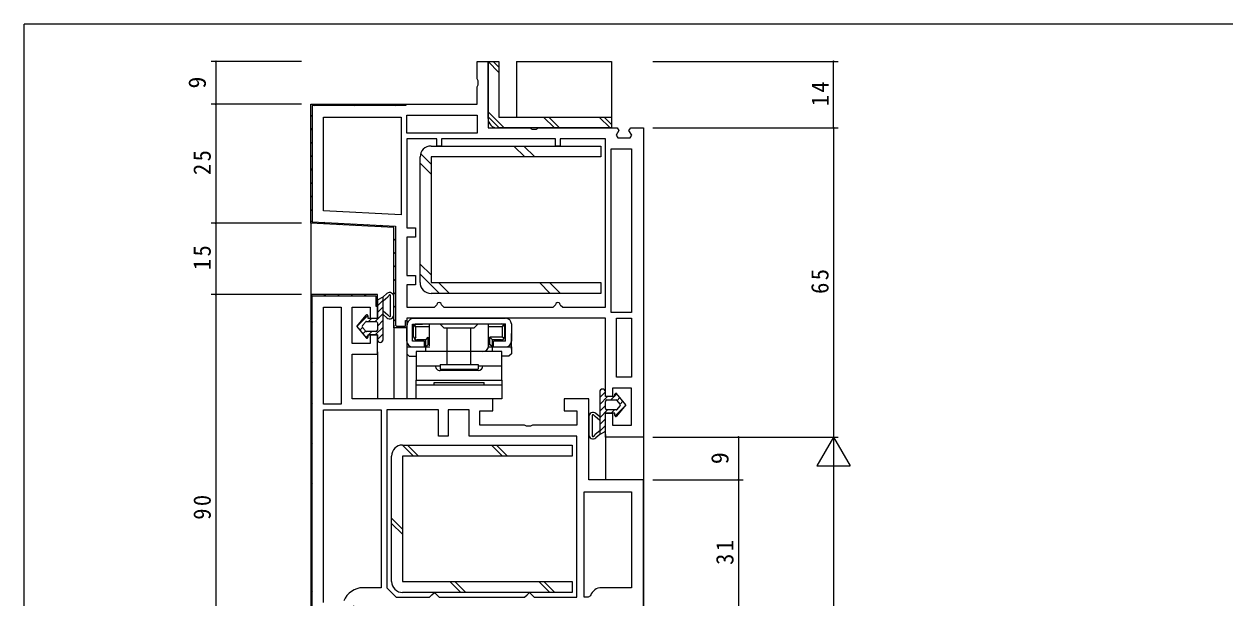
# Model space of a CAD drawing. Units: millimetres on the paper. Extents: x -420 to 373, y -297 to 267.
# Drawn here: x -417.7 to -165, y 143.7 to 264.4 of the extents above; entities that cross this region are included whole.
import ezdxf
from ezdxf.enums import TextEntityAlignment as Align

# ---------------------------------------------------------------- set-up
doc = ezdxf.new("R2010")
doc.units = ezdxf.units.MM
for name, color, linetype, lineweight in [('0-1_YKK_ZWAK', 7, 'Continuous', 9), ('0-3_YKK_12', 2, 'Continuous', 9), ('0-4_YKK_D', 6, 'Continuous', 9), ('0-6_YKK_13', 4, 'Continuous', 9), ('0-7_YKK_11', 7, 'Continuous', 9)]:
    doc.layers.add(name, color=color, linetype=linetype, lineweight=lineweight)
doc.styles.add('ＭＳ ゴシック', font='')
doc.styles.get('ＭＳ ゴシック').set_extended_font_data('MS Gothic')

msp = doc.modelspace()

# ---------------------------------------------------------------- linework, layer by layer
at = {"layer": '0-1_YKK_ZWAK'}
for p in [(-417.7, -260.6), (352.3, 264.4)]:
    msp.add_line(p, (-417.7, 264.4), dxfattribs=at)
at = {"layer": '0-3_YKK_12'}
for p, q in [((-357.343, 223.013), (-357.343, 3.644)), ((-339.843, 201.039), (-339.843, 185.539)), ((-337.143, 201.039), (-337.143, 185.539)), ((-343.343, 195.439), (-343.343, 185.539)), ((-295.343, 178.039), (-295.343, 168.539)), ((-287.343, 178.039), (-287.343, 3.644))]:
    msp.add_line(p, q, dxfattribs=at)
at = {"layer": '0-4_YKK_D'}
for p, q in [((-359.337, 256.539), (-378.343, 256.539)), ((-377.343, 256.539), (-377.343, 247.539)), ((-285.343, 256.539), (-246.343, 256.539)), ((-247.343, 242.539), (-247.343, 256.539)), ((-359.337, 247.539), (-378.343, 247.539)), ((-359.337, 247.539), (-378.343, 247.539)), ((-377.343, 247.539), (-377.343, 222.539)), ((-285.343, 242.539), (-246.343, 242.539)), ((-285.343, 242.539), (-246.343, 242.539)), ((-247.343, 242.539), (-247.343, 177.539)), ((-359.337, 222.539), (-378.343, 222.539)), ((-359.337, 222.539), (-378.343, 222.539)), ((-377.343, 222.539), (-377.343, 207.539)), ((-359.337, 207.539), (-378.343, 207.539)), ((-359.337, 207.539), (-378.343, 207.539)), ((-377.343, 207.539), (-377.343, 117.539)), ((-285.343, 177.539), (-246.343, 177.539)), ((-285.343, 177.539), (-266.343, 177.539)), ((-285.343, 177.539), (-246.343, 177.539)), ((-267.343, 177.539), (-267.343, 168.539)), ((-247.343, 177.539), (-250.843, 171.476)), ((-247.343, 177.539), (-243.843, 171.476)), ((-247.343, 177.539), (-247.343, 165.414)), ((-250.843, 171.476), (-243.843, 171.476)), ((-247.343, 170.539), (-247.343, -166.461)), ((-285.343, 168.539), (-266.343, 168.539)), ((-285.343, 168.539), (-266.343, 168.539)), ((-267.343, 168.539), (-267.343, 137.539))]:
    msp.add_line(p, q, dxfattribs=at)
for centre, start, end in [((-377.343, 256.539), 90, 270), ((-377.343, 256.539), 270, 90), ((-247.343, 256.539), 90, 270), ((-247.343, 256.539), 270, 90), ((-377.343, 247.539), 90, 270), ((-377.343, 247.539), 90, 270), ((-377.343, 247.539), 270, 90), ((-377.343, 247.539), 270, 90), ((-247.343, 242.539), 90, 270), ((-247.343, 242.539), 90, 270), ((-247.343, 242.539), 270, 90), ((-247.343, 242.539), 270, 90), ((-377.343, 222.539), 90, 270), ((-377.343, 222.539), 90, 270), ((-377.343, 222.539), 270, 90), ((-377.343, 222.539), 270, 90), ((-377.343, 207.539), 90, 270), ((-377.343, 207.539), 90, 270), ((-377.343, 207.539), 270, 90), ((-377.343, 207.539), 270, 90), ((-267.343, 177.539), 90, 270), ((-267.343, 177.539), 270, 90), ((-267.343, 168.539), 90, 270), ((-267.343, 168.539), 90, 270), ((-267.343, 168.539), 270, 90), ((-267.343, 168.539), 270, 90)]:
    msp.add_arc(centre, 0.106, start, end, dxfattribs=at)
at = {"layer": '0-6_YKK_13'}
for p, q in [((-320.043, 256.539), (-317.743, 256.539)), ((-320.043, 244.539), (-320.043, 256.539)), ((-320.043, 256.539), (-317.743, 254.239)), ((-318.981, 256.539), (-317.743, 255.3)), ((-317.743, 256.539), (-317.743, 244.839)), ((-314.043, 256.539), (-314.043, 244.839)), ((-320.043, 245.933), (-316.648, 242.539)), ((-320.043, 244.871), (-317.71, 242.539)), ((-317.743, 244.839), (-294.043, 244.839)), ((-308.343, 244.839), (-306.043, 242.539)), ((-307.281, 244.839), (-304.981, 242.539)), ((-296.675, 244.839), (-294.375, 242.539)), ((-295.614, 244.839), (-294.043, 243.267)), ((-294.043, 244.839), (-294.043, 242.539)), ((-294.043, 242.539), (-318.043, 242.539)), ((-314.617, 238.738), (-312.317, 236.438)), ((-312.494, 238.738), (-310.194, 236.438)), ((-334.343, 210.038), (-334.343, 236.438)), ((-334.343, 235.13), (-332.043, 232.83)), ((-334.233, 237.142), (-332.043, 234.953)), ((-334.343, 213.918), (-332.043, 211.619)), ((-334.343, 211.796), (-330.285, 207.738)), ((-330.462, 210.038), (-328.162, 207.738)), ((-309.25, 210.038), (-306.95, 207.739)), ((-307.127, 210.039), (-304.827, 207.739)), ((-340.543, 203.044), (-340.543, 207.25)), ((-343.343, 205.125), (-342.143, 206.325)), ((-343.343, 206.166), (-343.343, 202.539)), ((-343.343, 203.711), (-342.143, 204.911)), ((-342.143, 206.206), (-341.164, 207.033)), ((-342.142, 198.039), (-342.143, 207.006)), ((-339.843, 203.277), (-339.843, 207.011)), ((-347.642, 200.788), (-345.701, 203.164)), ((-347.478, 200.989), (-345.357, 203.111)), ((-345.343, 203.036), (-345.343, 202.538)), ((-345.343, 202.538), (-343.343, 202.539)), ((-345.215, 201.838), (-344.515, 202.538)), ((-343.801, 201.839), (-342.143, 203.497)), ((-342.143, 204.081), (-341.163, 203.254)), ((-342.143, 203.281), (-341.322, 202.587)), ((-335.939, 202.51), (-316.339, 202.511)), ((-347.642, 200.788), (-345.701, 198.413)), ((-347.023, 200.03), (-346.455, 200.599)), ((-345.841, 201.728), (-346.454, 200.978)), ((-346.454, 200.599), (-345.841, 199.849)), ((-346.387, 199.252), (-345.817, 199.822)), ((-345.609, 201.838), (-343.643, 201.839)), ((-343.642, 199.739), (-345.609, 199.738)), ((-345.186, 199.038), (-344.487, 199.739)), ((-343.772, 199.039), (-342.142, 200.669)), ((-343.343, 201.539), (-343.342, 200.039)), ((-343.342, 200.883), (-342.143, 202.083)), ((-337.139, 197.71), (-337.139, 200.81)), ((-335.939, 201.31), (-316.339, 201.311)), ((-335.939, 197.71), (-335.939, 201.31)), ((-335.839, 201.31), (-333.839, 201.31)), ((-335.839, 201.31), (-335.839, 199.31)), ((-335.739, 198.71), (-335.739, 200.61)), ((-335.239, 200.81), (-335.534, 201.105)), ((-335.239, 200.81), (-332.339, 200.81)), ((-335.239, 198.51), (-335.239, 200.81)), ((-317.239, 201.311), (-335.039, 201.31)), ((-332.339, 196.71), (-332.339, 201.31)), ((-329.339, 200.511), (-330.139, 201.31)), ((-329.735, 201.31), (-322.543, 201.311)), ((-329.339, 200.511), (-322.939, 200.511)), ((-328.639, 200.511), (-323.639, 200.511)), ((-328.639, 192.811), (-328.639, 200.511)), ((-323.639, 192.811), (-323.639, 200.511)), ((-322.939, 200.511), (-322.139, 201.311)), ((-319.939, 196.711), (-319.939, 201.311)), ((-318.439, 201.311), (-316.439, 201.311)), ((-317.039, 198.511), (-317.039, 200.811)), ((-316.539, 198.711), (-316.539, 200.611)), ((-316.439, 199.311), (-316.439, 201.311)), ((-316.339, 197.711), (-316.339, 201.311)), ((-315.139, 201.311), (-315.139, 197.711)), ((-345.751, 198.474), (-345.342, 198.883)), ((-345.342, 199.038), (-343.342, 199.039)), ((-345.342, 199.038), (-345.342, 198.541)), ((-343.342, 199.039), (-343.342, 198.039)), ((-343.341, 198.055), (-342.142, 199.254)), ((-342.487, 197.496), (-342.2, 197.783)), ((-335.939, 199.31), (-335.739, 199.31)), ((-333.389, 197.71), (-335.939, 197.71)), ((-335.239, 198.51), (-335.534, 198.215)), ((-333.139, 198.01), (-335.039, 198.01)), ((-333.389, 196.51), (-333.389, 197.71)), ((-333.139, 198.01), (-332.639, 198.51)), ((-333.139, 195.51), (-333.139, 198.01)), ((-332.639, 197.01), (-332.639, 198.51)), ((-317.039, 198.511), (-319.639, 198.511)), ((-319.139, 198.011), (-319.639, 198.511)), ((-319.139, 195.511), (-319.139, 198.011)), ((-317.239, 198.011), (-319.139, 198.011)), ((-316.339, 197.711), (-318.889, 197.711)), ((-318.889, 196.511), (-318.889, 197.711)), ((-317.039, 198.511), (-316.744, 198.216)), ((-316.539, 199.311), (-316.339, 199.311)), ((-315.139, 196.011), (-315.139, 199.311)), ((-337.139, 196.51), (-332.322, 196.51)), ((-337.139, 196.51), (-337.139, 195.01)), ((-337.139, 195.01), (-336.639, 194.51)), ((-335.939, 196.51), (-333.389, 196.51)), ((-317.139, 195.511), (-335.139, 195.51)), ((-335.139, 195.51), (-335.139, 189.514)), ((-319.956, 196.511), (-315.139, 196.511)), ((-319.939, 197.011), (-319.639, 197.011)), ((-318.889, 196.511), (-316.339, 196.511)), ((-317.139, 189.515), (-317.139, 195.511)), ((-336.639, 194.51), (-335.139, 194.51)), ((-335.139, 192.51), (-330.139, 192.51)), ((-330.139, 192.811), (-322.139, 192.811)), ((-322.139, 192.811), (-322.139, 191.811)), ((-322.139, 192.511), (-317.139, 192.511)), ((-322.139, 191.511), (-330.139, 191.51)), ((-335.139, 189.514), (-317.139, 189.515)), ((-335.139, 189.514), (-317.139, 189.515)), ((-335.139, 185.538), (-335.139, 189.514)), ((-335.139, 188.514), (-317.139, 188.515)), ((-320.889, 188.515), (-320.889, 189.015)), ((-317.139, 189.515), (-317.139, 185.539)), ((-296.543, 187.039), (-296.542, 178.072)), ((-296.199, 187.581), (-296.486, 187.294)), ((-295.343, 186.039), (-295.343, 187.039)), ((-317.139, 185.539), (-335.139, 185.538)), ((-295.344, 187.022), (-296.543, 185.823)), ((-294.913, 186.039), (-296.543, 184.409)), ((-293.343, 186.039), (-295.343, 186.039)), ((-295.343, 183.539), (-295.343, 185.039)), ((-295.043, 185.339), (-293.076, 185.339)), ((-293.499, 186.039), (-294.199, 185.339)), ((-292.934, 186.603), (-293.343, 186.195)), ((-293.343, 186.039), (-293.343, 186.537)), ((-291.043, 184.289), (-292.984, 186.664)), ((-292.298, 185.825), (-292.868, 185.255)), ((-292.231, 184.479), (-292.844, 185.229)), ((-291.662, 185.047), (-292.231, 184.478)), ((-298.143, 182.034), (-298.142, 177.827)), ((-296.543, 181.796), (-297.368, 182.49)), ((-295.343, 184.194), (-296.543, 182.994)), ((-294.884, 183.239), (-296.543, 181.58)), ((-293.343, 182.539), (-295.343, 182.539)), ((-295.342, 178.911), (-295.343, 182.539)), ((-293.076, 183.239), (-295.043, 183.239)), ((-293.47, 183.239), (-294.17, 182.539)), ((-293.343, 182.041), (-293.343, 182.539)), ((-291.207, 184.088), (-293.328, 181.966)), ((-291.043, 184.289), (-292.984, 181.913)), ((-292.844, 183.349), (-292.231, 184.099)), ((-298.843, 181.801), (-298.843, 178.067)), ((-296.543, 180.996), (-297.527, 181.823)), ((-295.343, 181.366), (-296.543, 180.166)), ((-295.343, 179.952), (-296.542, 178.752)), ((-296.542, 178.871), (-297.526, 178.044)), ((-335.76, 173.538), (-338.06, 175.838)), ((-338.043, 175.838), (-302.343, 175.839)), ((-334.698, 173.538), (-336.998, 175.838)), ((-317.022, 173.538), (-319.322, 175.838)), ((-315.961, 173.538), (-318.261, 175.838)), ((-302.343, 175.839), (-302.343, 173.539)), ((-340.342, 147.138), (-340.343, 173.538)), ((-302.343, 173.539), (-338.043, 173.538)), ((-338.043, 173.538), (-338.042, 147.138)), ((-338.043, 158.144), (-340.343, 160.444)), ((-338.043, 157.082), (-340.343, 159.382)), ((-338.042, 147.138), (-302.342, 147.139)), ((-325.798, 144.838), (-328.098, 147.138)), ((-324.737, 144.838), (-327.037, 147.138)), ((-307.061, 144.839), (-309.361, 147.139)), ((-305.999, 144.839), (-308.299, 147.139)), ((-302.342, 147.139), (-302.342, 144.839)), ((-302.342, 144.839), (-338.042, 144.838))]:
    msp.add_line(p, q, dxfattribs=at)
for points in [[(-314.043, 256.539), (-294.043, 256.539), (-294.043, 244.839)], [(-332.043, 238.738), (-296.343, 238.739), (-296.343, 236.439), (-332.043, 236.438), (-332.043, 210.038), (-296.343, 210.039), (-296.343, 207.739), (-332.043, 207.738)], [(-343.188, 206.429), (-342.143, 207.006), (-341.322, 207.7)], [(-319.939, 200.811), (-317.039, 200.811), (-316.744, 201.106)], [(-319.139, 196.511), (-319.639, 197.011), (-319.639, 198.511)], [(-333.139, 196.51), (-332.639, 197.01), (-332.339, 197.01)], [(-315.139, 196.511), (-315.139, 195.011), (-315.639, 194.511), (-317.139, 194.511)], [(-330.139, 192.811), (-330.139, 191.811), (-322.139, 191.811)], [(-331.389, 188.514), (-331.389, 189.014), (-320.889, 189.015)], [(-295.498, 178.648), (-296.542, 178.072), (-297.368, 177.378)]]:
    msp.add_lwpolyline(points, dxfattribs=at)
for centre, radius, start, end in [((-318.043, 244.539), 2, 180, 270), ((-332.043, 236.438), 2.3, 90.00151, 180.00151), ((-332.043, 210.038), 2.3, 180.00151, 270.00151), ((-340.74, 207.014), 0.897, 359.80255, 130.11365), ((-341.807, 207.799), 1, 310.04936, 332.44691), ((-340.743, 207.243), 0.2, 334.72615, 152.44691), ((-343.043, 206.166), 0.3, 118.8896, 180.00302), ((-345.545, 203.036), 0.202, 0.00302, 140.75041), ((-340.743, 203.277), 0.9, 229.95668, 0.00302), ((-341.807, 202.488), 1, 27.55913, 49.95668), ((-340.743, 203.044), 0.2, 207.55913, 25.27989), ((-335.424, 200.874), 1.716, 107.45262, 182.1152), ((-316.339, 201.311), 1.2, 0.00151, 90.00151), ((-346.222, 200.788), 0.3, 140.75041, 219.25562), ((-345.609, 201.538), 0.3, 90.00302, 140.75041), ((-345.609, 200.038), 0.3, 219.25562, 270.00302), ((-343.643, 201.539), 0.3, 0.00302, 90.00302), ((-343.642, 200.039), 0.3, 270.00302, 0.00302), ((-335.039, 200.61), 0.7, 90.00151, 180.00151), ((-317.239, 200.611), 0.7, 0.00151, 90.00151), ((-345.545, 198.541), 0.202, 219.25562, 0.00302), ((-342.742, 198.039), 0.6, 180.00302, 0.00302), ((-335.939, 197.71), 1.2, 180.00151, 270.00151), ((-335.039, 198.71), 0.7, 180.00151, 270.00151), ((-317.239, 198.711), 0.7, 270.00151, 0.00151), ((-316.339, 197.711), 1.2, 270.00151, 0.00151), ((-321.139, 196.711), 1.2, 270.00151, 0.00151), ((-330.139, 192.51), 1, 180.00151, 270.00151), ((-322.139, 192.511), 1, 270.00151, 0.00151), ((-295.943, 187.039), 0.6, 0.00302, 180.00302), ((-295.043, 185.039), 0.3, 90.00302, 180.00302), ((-293.141, 186.537), 0.202, 39.25562, 180.00302), ((-293.076, 185.039), 0.3, 39.25562, 90.00302), ((-297.946, 181.804), 0.897, 49.89241, 180.20349), ((-297.943, 182.034), 0.2, 27.55913, 205.27989), ((-296.887, 182.573), 0.986, 206.94604, 229.50815), ((-295.043, 183.539), 0.3, 180.00302, 270.00302), ((-293.14, 182.041), 0.202, 180.00302, 320.75041), ((-293.076, 183.539), 0.3, 270.00302, 320.75041), ((-292.463, 184.289), 0.3, 320.75041, 39.25562), ((-297.946, 178.063), 0.897, 179.80255, 310.11365), ((-297.942, 177.834), 0.2, 154.72615, 332.44691), ((-296.886, 177.295), 0.986, 130.49794, 153.06003), ((-295.642, 178.911), 0.3, 298.8896, 0.00302), ((-338.043, 173.538), 2.3, 90.00151, 180.00151), ((-338.042, 147.138), 2.3, 180.00151, 270.00151)]:
    msp.add_arc(centre, radius, start, end, dxfattribs=at)
at = {"layer": '0-7_YKK_11'}
for p, q in [((-357.343, 245.225), (-357.043, 244.925)), ((-356.843, 247.539), (-337.343, 247.539)), ((-356.828, 247.539), (-356.528, 247.239)), ((-354, 247.539), (-353.7, 247.239)), ((-351.171, 247.539), (-350.871, 247.239)), ((-348.343, 247.539), (-348.043, 247.239)), ((-345.514, 247.539), (-345.214, 247.239)), ((-342.686, 247.539), (-342.386, 247.239)), ((-339.857, 247.539), (-339.557, 247.239)), ((-337.343, 247.539), (-337.343, 247.239)), ((-338.343, 244.839), (-338.343, 224.247)), ((-357.343, 242.396), (-357.043, 242.096)), ((-322.343, 241.439), (-337.143, 241.439)), ((-295.343, 204.839), (-295.343, 240.239)), ((-357.343, 239.568), (-357.043, 239.268)), ((-294.143, 203.739), (-294.143, 238.139)), ((-357.343, 236.74), (-357.043, 236.44)), ((-357.343, 233.911), (-357.043, 233.611)), ((-357.343, 231.083), (-357.043, 230.783)), ((-357.343, 228.254), (-357.043, 227.954)), ((-357.343, 225.426), (-357.043, 225.126)), ((-354.613, 222.696), (-354.296, 222.379)), ((-351.628, 222.54), (-351.311, 222.222)), ((-348.643, 222.383), (-348.326, 222.066)), ((-345.658, 222.227), (-345.341, 221.91)), ((-342.673, 222.07), (-342.356, 221.753)), ((-339.843, 219.24), (-339.543, 218.94)), ((-339.843, 216.411), (-339.543, 216.111)), ((-339.843, 213.583), (-339.543, 213.283)), ((-339.843, 210.754), (-339.543, 210.454)), ((-357.196, 207.392), (-356.984, 207.18)), ((-354.514, 207.539), (-354.214, 207.239)), ((-351.686, 207.539), (-351.386, 207.239)), ((-348.857, 207.539), (-348.557, 207.239)), ((-346.029, 207.539), (-345.729, 207.239)), ((-339.843, 207.926), (-339.543, 207.626)), ((-350.943, 204.839), (-350.943, 184.439)), ((-343.643, 205.152), (-343.529, 205.039)), ((-339.843, 205.097), (-339.543, 204.797)), ((-357.343, 204.71), (-357.043, 204.41)), ((-339.843, 202.269), (-339.543, 201.969)), ((-293.043, 190.139), (-293.043, 202.539)), ((-357.343, 201.882), (-357.043, 201.582)), ((-339.343, 200.839), (-337.443, 200.839)), ((-338.412, 200.839), (-338.112, 200.539)), ((-357.343, 199.053), (-357.043, 198.753)), ((-357.343, 196.225), (-357.043, 195.925)), ((-357.343, 193.396), (-357.043, 193.096)), ((-357.343, 190.568), (-357.043, 190.268)), ((-357.343, 187.74), (-357.043, 187.44)), ((-357.343, 184.911), (-357.043, 184.611)), ((-357.343, 182.083), (-357.043, 181.783)), ((-354.643, 142.739), (-354.643, 183.239)), ((-341.343, 183.239), (-341.343, 145.791)), ((-357.343, 179.254), (-357.043, 178.954)), ((-357.343, 176.426), (-357.043, 176.126)), ((-357.343, 173.597), (-357.043, 173.297)), ((-357.343, 170.769), (-357.043, 170.469)), ((-357.343, 167.941), (-357.043, 167.641)), ((-357.343, 165.112), (-357.043, 164.812)), ((-299.843, 143.839), (-299.843, 166.039)), ((-357.343, 162.284), (-357.043, 161.984)), ((-357.343, 159.455), (-357.043, 159.155)), ((-357.343, 156.627), (-357.043, 156.327)), ((-357.343, 153.798), (-357.043, 153.498)), ((-357.343, 150.97), (-357.043, 150.67)), ((-357.343, 148.142), (-357.043, 147.842)), ((-357.343, 145.313), (-357.043, 145.013))]:
    msp.add_line(p, q, dxfattribs=at)
for points in [[(-287.343, 242.539), (-287.343, 177.539), (-295.343, 177.539), (-295.343, 182.539), (-293.843, 182.539), (-293.843, 180.039), (-289.843, 180.039), (-289.843, 187.839), (-293.843, 187.839), (-293.843, 186.039), (-295.343, 186.039), (-295.343, 202.539), (-337.143, 202.539), (-337.143, 200.539), (-339.843, 200.539), (-339.843, 221.621), (-357.343, 222.539), (-357.343, 247.539), (-322.343, 247.539), (-322.343, 251.173), (-322.093, 251.606), (-322.093, 252.472), (-322.343, 252.905), (-322.343, 256.539), (-320.043, 256.539), (-320.043, 242.539), (-311.209, 242.539), (-310.776, 242.289), (-309.91, 242.289), (-309.477, 242.539), (-292.865, 242.539), (-292.502, 241.975), (-293.084, 241.002), (-292.721, 240.439), (-290.165, 240.439), (-289.802, 241.002), (-290.384, 241.975), (-290.021, 242.539)], [(-322.343, 241.439), (-337.143, 241.439), (-337.143, 245.239), (-322.343, 245.239)], [(-338.343, 244.839), (-338.343, 224.247), (-354.643, 225.101), (-354.643, 244.839)], [(-294.143, 203.739), (-294.143, 238.139), (-289.843, 238.139), (-289.843, 203.739)], [(-350.943, 204.839), (-350.943, 184.439), (-354.643, 184.439), (-354.643, 204.839)], [(-293.043, 190.139), (-293.043, 202.539), (-289.843, 202.539), (-289.843, 190.139)], [(-341.343, 183.239), (-341.343, 145.791), (-339.39, 143.839), (-332.343, 143.839), (-331.843, 144.339), (-331.343, 144.839), (-330.843, 144.339), (-330.343, 143.839), (-312.343, 143.839), (-311.843, 144.339), (-311.343, 144.839), (-310.843, 144.339), (-310.343, 143.839), (-301.343, 143.839), (-301.343, 177.739), (-324.043, 177.739), (-324.043, 183.239), (-328.443, 183.239), (-328.443, 177.739), (-330.443, 177.739), (-330.443, 183.239)]]:
    msp.add_lwpolyline(points, close=True, dxfattribs=at)
for points in [[(-337.343, 247.239), (-357.043, 247.239), (-357.043, 222.823), (-339.543, 221.906), (-339.543, 201.039), (-339.343, 200.839)], [(-295.343, 204.839), (-295.343, 240.239), (-304.843, 240.239), (-304.843, 238.739), (-305.843, 238.739), (-305.843, 240.239), (-329.843, 240.239), (-329.843, 238.739), (-330.843, 238.739), (-330.843, 240.239), (-337.143, 240.239), (-337.143, 221.539), (-335.343, 221.539), (-335.343, 219.539), (-337.143, 219.539), (-337.143, 211.539), (-335.343, 211.539), (-335.343, 209.539), (-337.143, 209.539), (-337.143, 204.839), (-331.343, 204.839), (-330.843, 205.339)], [(-357.343, 207.539), (-357.343, 117.539), (-349.343, 117.539), (-349.343, 122.539), (-350.843, 122.539), (-350.843, 120.239), (-354.643, 120.239), (-354.643, 127.839), (-350.843, 127.839), (-350.843, 126.039), (-349.343, 126.039), (-349.343, 132.539), (-347.453, 135.812), (-347.584, 136.039), (-349.343, 136.039), (-349.343, 138.539), (-348.27, 142.113)], [(-287.343, 137.539), (-287.343, 168.539), (-298.843, 168.539), (-298.843, 185.539), (-304.043, 185.539), (-304.043, 183.039), (-301.343, 183.039), (-301.343, 180.039), (-310.677, 180.039), (-311.11, 179.789), (-311.976, 179.789), (-312.409, 180.039), (-321.743, 180.039), (-321.743, 183.039), (-319.043, 183.039), (-319.043, 185.539), (-348.643, 185.539), (-348.643, 194.939), (-343.343, 194.939), (-343.343, 199.039), (-344.843, 199.039), (-344.843, 197.239), (-348.643, 197.239), (-348.643, 204.839), (-344.843, 204.839), (-344.843, 202.539), (-343.343, 202.539), (-343.343, 207.539), (-357.343, 207.539)], [(-349.343, 118.039), (-349.343, 120.039), (-349.643, 120.039), (-349.643, 117.839), (-357.043, 117.839), (-357.043, 207.239), (-343.643, 207.239), (-343.643, 205.039), (-343.343, 205.039), (-343.343, 207.039)], [(-329.843, 205.339), (-329.343, 204.839), (-306.343, 204.839), (-305.843, 205.339)], [(-304.843, 205.339), (-304.343, 204.839), (-295.343, 204.839)], [(-339.343, 200.839), (-337.443, 200.839), (-337.443, 202.039), (-337.143, 202.039)], [(-354.643, 142.739), (-354.643, 183.239), (-342.543, 183.239), (-342.543, 145.839), (-346.355, 145.839)], [(-299.843, 143.839), (-299.843, 166.039), (-289.843, 166.039), (-289.843, 145.839), (-296.143, 145.839)], [(-298.5, 144.172), (-298.971, 143.839), (-299.843, 143.839)]]:
    msp.add_lwpolyline(points, dxfattribs=at)
for centre, radius, start, end in [((-330.343, 205.339), 0.5, 359.99998, 180), ((-305.343, 205.339), 0.5, 359.99998, 180), ((-346.355, 141.539), 4.3, 89.99997, 159.25763), ((-296.143, 143.339), 2.5, 90, 160.52876)]:
    msp.add_arc(centre, radius, start, end, dxfattribs=at)

# ---------------------------------------------------------------- texts
at = {"layer": '0-4_YKK_D', "color": 3, "style": 'ＭＳ ゴシック'}
for p in [(-378.343, 250.839), (-268.343, 171.839)]:
    msp.add_text('9', height=3.666, rotation=90, dxfattribs=at).set_placement(p, align=Align.BOTTOM_LEFT)
at = {"layer": '0-4_YKK_D', "color": 3, "char_height": 3.666, "attachment_point": 7, "rotation": 90, "style": 'ＭＳ ゴシック'}
for s, insert in [('\\T1.21;\\W0.95;14', (-248.343, 247.101)), ('\\T1.21;\\W0.95;25', (-378.343, 232.639)), ('\\T1.21;\\W0.95;15', (-378.343, 212.639)), ('\\T1.21;\\W0.95;65', (-248.343, 207.639)), ('\\T1.21;\\W0.95;90', (-378.343, 160.139)), ('\\T1.21;\\W0.95;31', (-268.343, 150.639))]:
    msp.add_mtext(s, dxfattribs=dict(at, insert=insert))

doc.saveas('drawing.dxf')
